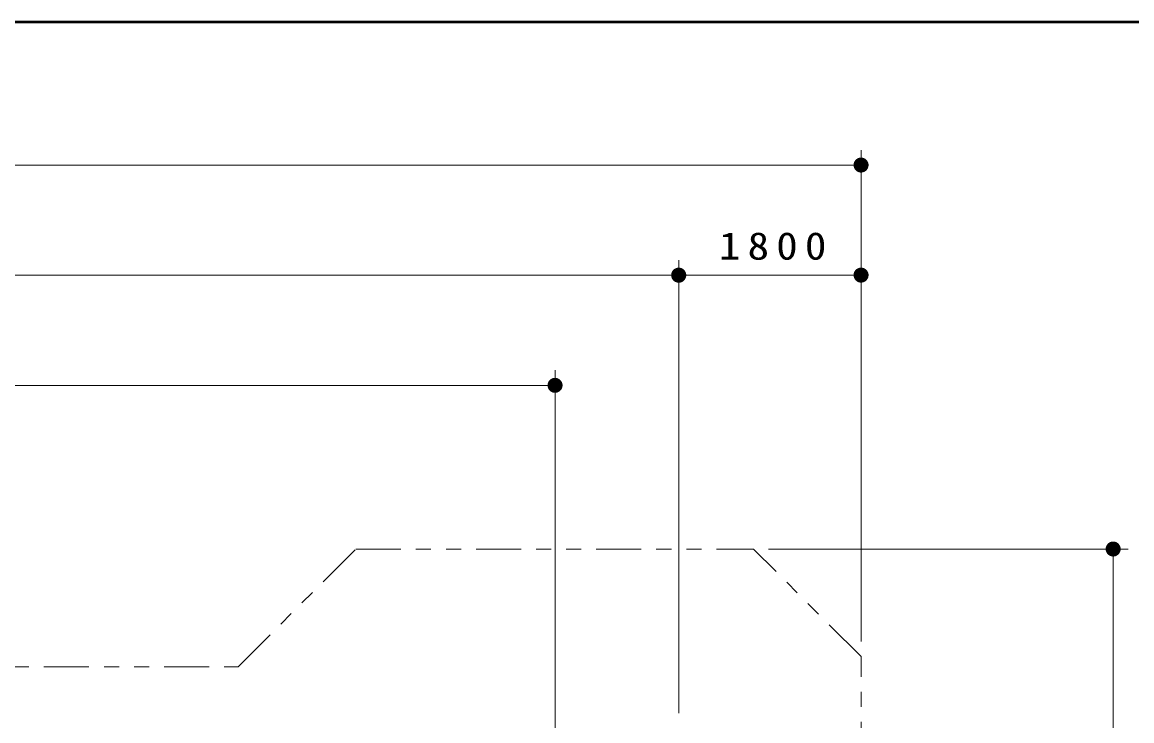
# Model space of a CAD drawing. Units: millimetres on the paper, scale 1:150. Extents: x -621 to -236, y -10 to 262.
# Drawn here: x -475.7 to -401.9, y 215.5 to 262 of the extents above; entities that cross this region are included whole.
import ezdxf

# ---------------------------------------------------------------- set-up
doc = ezdxf.new("R2010")
doc.units = ezdxf.units.MM
doc.linetypes.add('USER3', pattern=[8, 3, -1, 1, -1, 1, -1])
doc.layers.add('LY_1', color=7, linetype='Continuous', lineweight=25)
doc.layers.add('LY_6', color=7, linetype='Continuous', lineweight=13)
doc.styles.add('ＭＳ ゴシック', font='')
doc.styles.get('ＭＳ ゴシック').set_extended_font_data('MS Gothic')

# ---------------------------------------------------------------- blocks, each defined once
blk = doc.blocks.new('filled_dot')
at = {"color": 0, "linetype": 'Continuous', "lineweight": -2, "const_width": 1.25}
blk.add_lwpolyline([(-0.625, 0, 1), (0.625, 0, 1)], format="xyb", close=True, dxfattribs=at)

msp = doc.modelspace()

# ---------------------------------------------------------------- linework, layer by layer
at = {"layer": 'LY_1', "lineweight": 13}
for p, q in [((-419.905, 220.759), (-419.905, 253.486)), ((-605.771, 252.486), (-419.905, 252.486)), ((-432.043, 215.981), (-432.043, 246.158)), ((-432.043, 215.981), (-432.043, 246.151)), ((-419.905, 220.759), (-419.905, 246.158)), ((-593.654, 245.151), (-432.043, 245.151)), ((-432.043, 245.158), (-419.905, 245.158)), ((-440.276, 209.321), (-440.276, 238.819)), ((-573.609, 237.819), (-440.276, 237.819)), ((-426.066, 226.919), (-402.122, 226.919)), ((-403.122, 226.919), (-403.122, 187.253))]:
    msp.add_line(p, q, dxfattribs=at)
at = {"layer": 'LY_1', "linetype": 'USER3', "lineweight": 13}
for p, q in [((-461.367, 219.086), (-453.534, 226.919)), ((-453.534, 226.919), (-427.066, 226.919)), ((-419.905, 219.759), (-427.066, 226.919)), ((-419.905, 194.413), (-419.905, 219.759)), ((-554.302, 219.086), (-461.367, 219.086))]:
    msp.add_line(p, q, dxfattribs=at)
at = {"layer": 'LY_6', "lineweight": 50}
msp.add_line((-236, 262), (-621, 262), dxfattribs=at)

# ---------------------------------------------------------------- block references
at = {"layer": 'LY_1', "lineweight": 13, "xscale": 0.4, "yscale": 0.4}
for p, rotation in [((-419.905, 252.486), 180), ((-432.043, 245.151), 180), ((-419.905, 245.158), 180), ((-440.276, 237.819), 180), ((-403.122, 226.919), 270)]:
    msp.add_blockref('filled_dot', p, dxfattribs=dict(at, rotation=rotation))
msp.add_blockref('filled_dot', (-432.043, 245.158), dxfattribs=at)

# ---------------------------------------------------------------- texts
at = {"layer": 'LY_1', "insert": (-425.553, 246.158), "char_height": 1.833, "attachment_point": 8, "style": 'ＭＳ ゴシック'}
msp.add_mtext('\\T1.33;\\W1.15;1800', dxfattribs=at)

doc.saveas('drawing.dxf')
